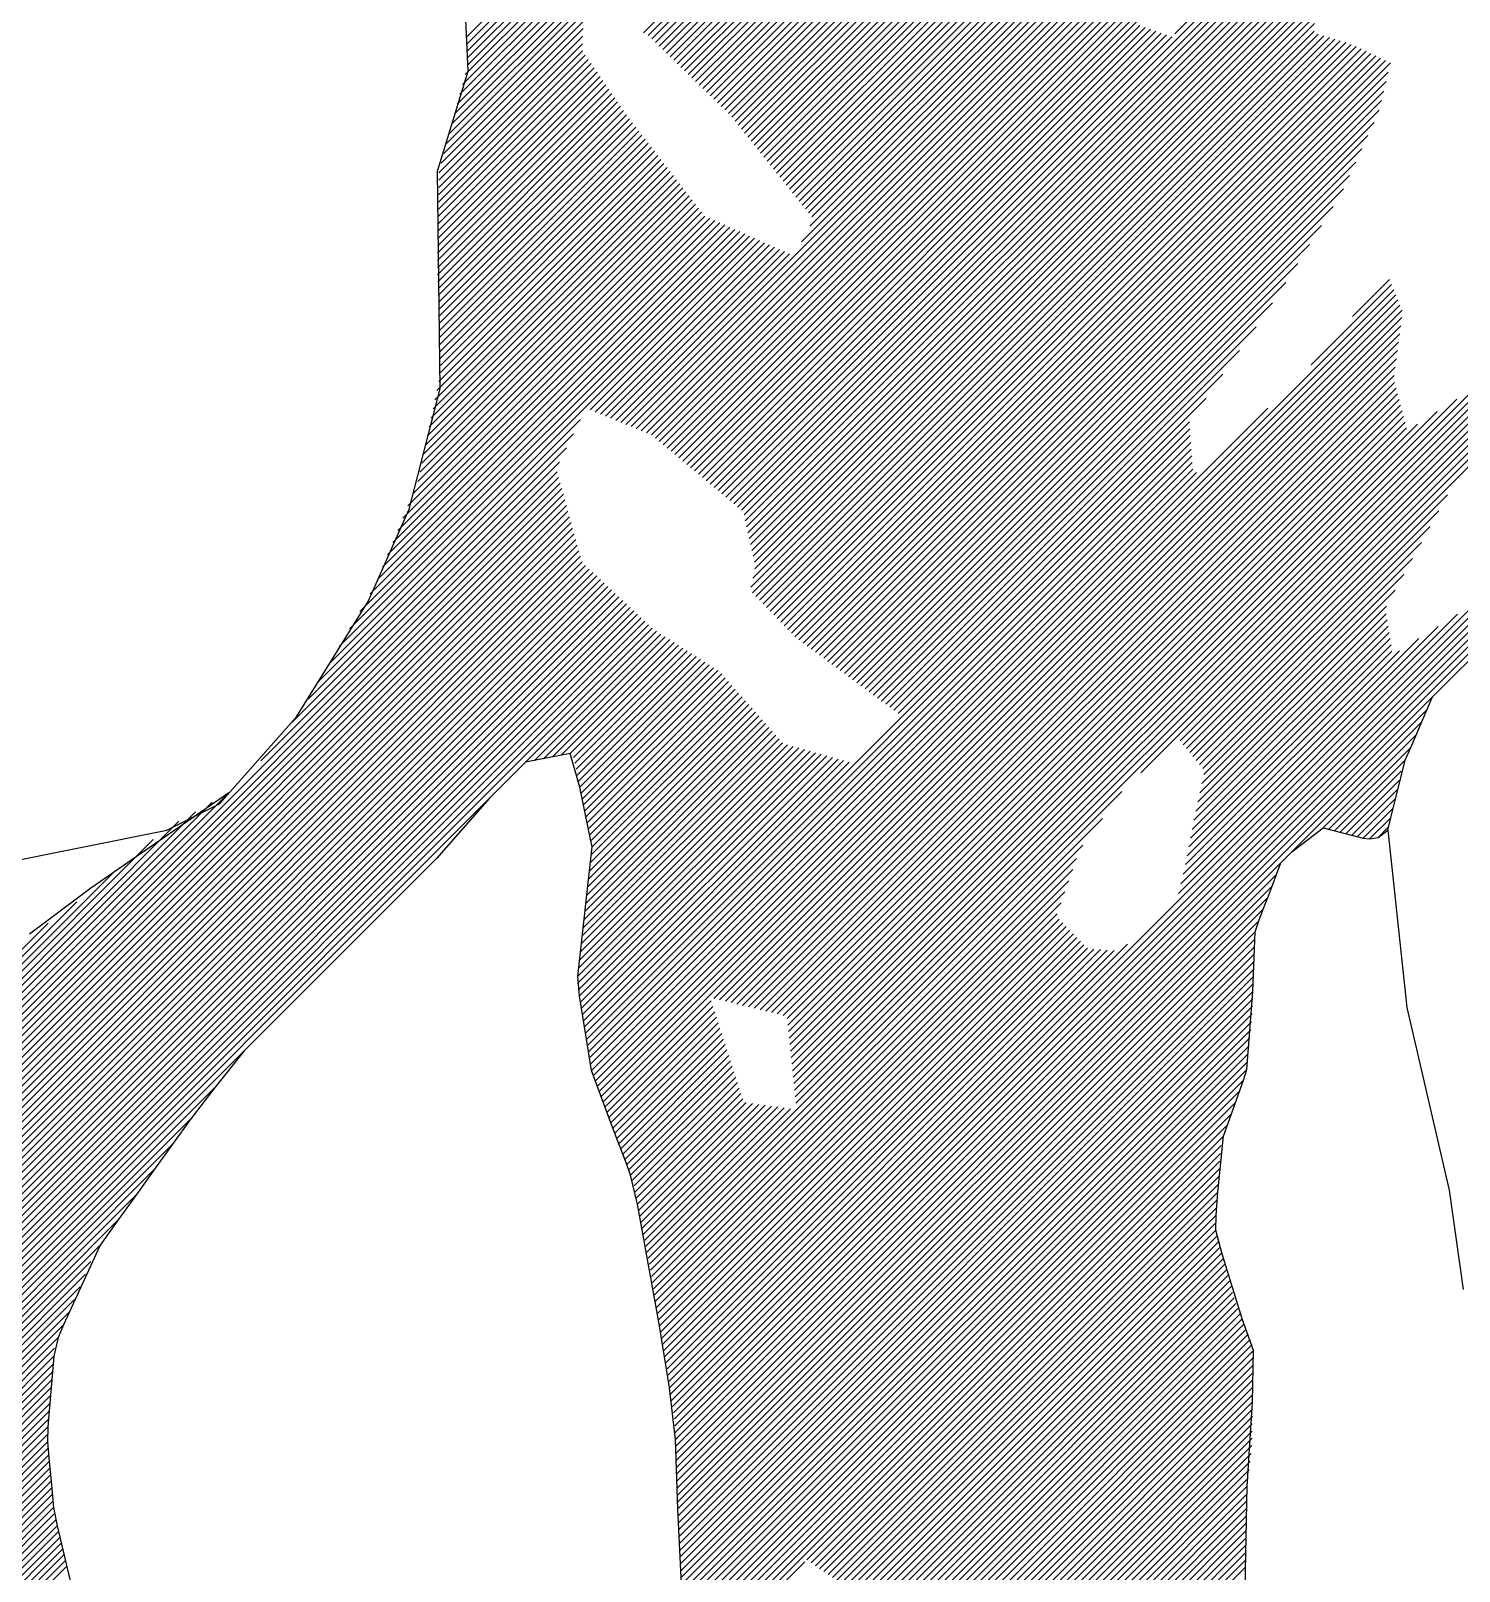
# Model space of a CAD drawing. Header units: inches. Extents: x 0 to 36, y 0 to 24.
# Drawn here: x 9.321 to 9.6907, y 20.5975 to 20.9962 of the extents above; entities that cross this region are included whole.
import ezdxf

# ---------------------------------------------------------------- set-up
doc = ezdxf.new("R2010")
doc.units = ezdxf.units.IN
doc.header["$MEASUREMENT"] = 0
doc.layers.add('CoverSheet', color=7, linetype='CONTINUOUS')

msp = doc.modelspace()

# ---------------------------------------------------------------- linework, layer by layer
at = {"layer": 'CoverSheet'}
for p, q in [((9.43367, 20.99446), (9.75749, 21.31827)), ((9.48737, 20.98858), (9.64804, 21.14926)), ((9.48831, 20.98767), (9.64767, 21.14703)), ((9.48926, 20.98675), (9.64731, 21.1448)), ((9.4902, 20.98583), (9.64694, 21.14257)), ((9.49114, 20.98491), (9.64657, 21.14034)), ((9.49209, 20.984), (9.6462, 21.13811)), ((9.49303, 20.98308), (9.64583, 21.13588)), ((9.49398, 20.98216), (9.64546, 21.13365)), ((9.49492, 20.98124), (9.64509, 21.13142)), ((9.49586, 20.98033), (9.64471, 21.12917)), ((9.49681, 20.97941), (9.64428, 21.12688)), ((9.49775, 20.97849), (9.64384, 21.12458)), ((9.4987, 20.97757), (9.6434, 21.12228)), ((9.49964, 20.97666), (9.64297, 21.11998)), ((9.50058, 20.97574), (9.64253, 21.11768)), ((9.50153, 20.97482), (9.64209, 21.11539)), ((9.50241, 20.97385), (9.64166, 21.11309)), ((9.50324, 20.97281), (9.64122, 21.11079)), ((9.50407, 20.97178), (9.64078, 21.10849)), ((9.5049, 20.97075), (9.64035, 21.10619)), ((9.50573, 20.96971), (9.63991, 21.1039)), ((9.50656, 20.96868), (9.63948, 21.1016)), ((9.50739, 20.96765), (9.63849, 21.09875)), ((9.50822, 20.96661), (9.63731, 21.09571)), ((9.43378, 20.9927), (9.53304, 21.09196)), ((9.43389, 20.99095), (9.53236, 21.08943)), ((9.50904, 20.96558), (9.63612, 21.09266)), ((9.50987, 20.96455), (9.63493, 21.08961)), ((9.43399, 20.98919), (9.53169, 21.08689)), ((9.5107, 20.96352), (9.63374, 21.08656)), ((9.4334, 20.98488), (9.53033, 21.08181)), ((9.43409, 20.98743), (9.53101, 21.08435)), ((9.51153, 20.96248), (9.63255, 21.08351)), ((9.43271, 20.98233), (9.52966, 21.07927)), ((9.51236, 20.96145), (9.63137, 21.08046)), ((9.61711, 20.99546), (9.69921, 21.07756)), ((9.43134, 20.97723), (9.52857, 21.07447)), ((9.43203, 20.97978), (9.52898, 21.07674)), ((9.49986, 20.87635), (9.69918, 21.07567)), ((9.50088, 20.87551), (9.69914, 21.07377)), ((9.51319, 20.96042), (9.63018, 21.07741)), ((9.51402, 20.95938), (9.62899, 21.07436)), ((9.42927, 20.96957), (9.52962, 21.06993)), ((9.42996, 20.97213), (9.52927, 21.07144)), ((9.43065, 20.97468), (9.52892, 21.07295)), ((9.50189, 20.87466), (9.69889, 21.07166)), ((9.5029, 20.87381), (9.69864, 21.06954)), ((9.51484, 20.95835), (9.6278, 21.07131)), ((9.50392, 20.87296), (9.69839, 21.06743)), ((9.51567, 20.95732), (9.6267, 21.06834)), ((9.5165, 20.95629), (9.62602, 21.06581)), ((9.51733, 20.95525), (9.62535, 21.06327)), ((9.51816, 20.95422), (9.62467, 21.06073)), ((9.51899, 20.95319), (9.62399, 21.05819)), ((9.48642, 20.9895), (9.55073, 21.05381)), ((9.51982, 20.95215), (9.62332, 21.05565)), ((9.47954, 20.99565), (9.53414, 21.05025)), ((9.48454, 20.99134), (9.54339, 21.05019)), ((9.48548, 20.99042), (9.54706, 21.052)), ((9.52065, 20.95112), (9.62264, 21.05312)), ((9.52147, 20.95009), (9.62196, 21.05058)), ((9.48076, 20.99501), (9.53449, 21.04874)), ((9.4817, 20.99409), (9.53484, 21.04722)), ((9.48265, 20.99317), (9.53605, 21.04658)), ((9.48359, 20.99225), (9.53972, 21.04838)), ((9.5223, 20.94906), (9.62129, 21.04804)), ((9.51813, 20.72708), (9.83609, 21.04504)), ((9.51831, 20.7254), (9.83669, 21.04378)), ((9.51849, 20.72372), (9.83729, 21.04252)), ((9.52263, 20.94566), (9.61993, 21.04296)), ((9.52313, 20.94802), (9.62061, 21.0455)), ((9.47501, 20.89431), (9.61858, 21.03789)), ((9.51866, 20.72203), (9.83789, 21.04126)), ((9.51884, 20.72035), (9.83849, 21.04)), ((9.51902, 20.71866), (9.83909, 21.03874)), ((9.52043, 20.9416), (9.61926, 21.04043)), ((9.47633, 20.89377), (9.6179, 21.03535)), ((9.48077, 20.67855), (9.8397, 21.03748)), ((9.50493, 20.87211), (9.66861, 21.03579)), ((9.60825, 20.80417), (9.8403, 21.03622)), ((9.61842, 20.81248), (9.8409, 21.03496)), ((9.61926, 20.81145), (9.8415, 21.03369)), ((9.47765, 20.89323), (9.61723, 21.03281)), ((9.47897, 20.89269), (9.61655, 21.03027)), ((9.62009, 20.81043), (9.8421, 21.03243)), ((9.48029, 20.89215), (9.61587, 21.02773)), ((9.48162, 20.89161), (9.6152, 21.0252)), ((9.48263, 20.89077), (9.61452, 21.02266)), ((9.50558, 20.8709), (9.65986, 21.02518)), ((9.48364, 20.88992), (9.61384, 21.02012)), ((9.50591, 20.86937), (9.65797, 21.02143)), ((9.50625, 20.86784), (9.65608, 21.01768)), ((9.48466, 20.88907), (9.61317, 21.01758)), ((9.48567, 20.88822), (9.61249, 21.01504)), ((9.50658, 20.86632), (9.6542, 21.01394)), ((9.4342, 20.98577), (9.43287, 21.01362)), ((9.48668, 20.88738), (9.61182, 21.01251)), ((9.4877, 20.88653), (9.61114, 21.00997)), ((9.50691, 20.86479), (9.65408, 21.01195)), ((9.50725, 20.86326), (9.65396, 21.00997)), ((9.48871, 20.88568), (9.61046, 21.00743)), ((9.50758, 20.86174), (9.65384, 21.00799)), ((9.50792, 20.86021), (9.65372, 21.00601)), ((9.42858, 20.96702), (9.46421, 21.00265)), ((9.48973, 20.88483), (9.60979, 21.00489)), ((9.49074, 20.88398), (9.60911, 21.00235)), ((9.50825, 20.85868), (9.6536, 21.00402)), ((9.50836, 20.85693), (9.65347, 21.00204)), ((9.4272, 20.96192), (9.46401, 20.99874)), ((9.42789, 20.96447), (9.46411, 21.00069)), ((9.49175, 20.88314), (9.60843, 20.99982)), ((9.50733, 20.85218), (9.65323, 20.99808)), ((9.50785, 20.85455), (9.65335, 21.00006)), ((9.42658, 20.95758), (9.46382, 20.99482)), ((9.42661, 20.95947), (9.46392, 20.99678)), ((9.49277, 20.88229), (9.60804, 20.99756)), ((9.49378, 20.88144), (9.60942, 20.99708)), ((9.49479, 20.88059), (9.6108, 20.9966)), ((9.49581, 20.87975), (9.61218, 20.99611)), ((9.49682, 20.8789), (9.61356, 20.99563)), ((9.49784, 20.87805), (9.61493, 20.99515)), ((9.49885, 20.8772), (9.61631, 20.99466)), ((9.50775, 20.85073), (9.65311, 20.99609)), ((9.50867, 20.84979), (9.65421, 20.99534)), ((9.50958, 20.84884), (9.65564, 20.9949)), ((9.5105, 20.8479), (9.65706, 20.99446)), ((9.51142, 20.84695), (9.65848, 20.99402)), ((9.42649, 20.9519), (9.4645, 20.98991)), ((9.42652, 20.95379), (9.46374, 20.99101)), ((9.42655, 20.95569), (9.46373, 20.99287)), ((9.51233, 20.84601), (9.6599, 20.99358)), ((9.51325, 20.84506), (9.66133, 20.99314)), ((9.51417, 20.84412), (9.66275, 20.9927)), ((9.51508, 20.84317), (9.66404, 20.99213)), ((9.516, 20.84223), (9.6653, 20.99153)), ((9.51692, 20.84128), (9.66656, 20.99093)), ((9.51783, 20.84034), (9.66782, 20.99033)), ((9.42624, 20.95991), (9.4342, 20.98577)), ((9.4264, 20.94623), (9.46678, 20.98661)), ((9.42643, 20.94812), (9.46602, 20.98771)), ((9.42646, 20.95001), (9.46526, 20.98881)), ((9.51875, 20.83939), (9.66908, 20.98972)), ((9.51977, 20.83856), (9.67034, 20.98912)), ((9.52084, 20.83776), (9.6716, 20.98852)), ((9.52191, 20.83697), (9.67286, 20.98792)), ((9.42628, 20.93867), (9.46982, 20.98221)), ((9.42631, 20.94056), (9.46906, 20.98331)), ((9.42634, 20.94245), (9.4683, 20.98441)), ((9.42637, 20.94434), (9.46754, 20.98551)), ((9.52298, 20.83618), (9.67232, 20.98552)), ((9.52405, 20.83539), (9.67173, 20.98307)), ((9.42622, 20.93489), (9.47134, 20.98001)), ((9.42625, 20.93678), (9.47058, 20.98111)), ((9.42628, 20.93308), (9.4721, 20.9789)), ((9.42633, 20.93127), (9.47287, 20.9778)), ((9.52512, 20.8346), (9.67113, 20.98061)), ((9.52619, 20.83381), (9.67054, 20.97815)), ((9.42639, 20.92946), (9.47363, 20.9767)), ((9.42644, 20.92766), (9.47439, 20.9756)), ((9.4265, 20.92585), (9.47515, 20.9745)), ((9.52726, 20.83301), (9.66994, 20.9757)), ((9.42655, 20.92405), (9.47591, 20.97341)), ((9.42661, 20.92224), (9.47673, 20.97236)), ((9.42666, 20.92043), (9.47754, 20.97131)), ((9.42672, 20.91863), (9.47835, 20.97026)), ((9.52833, 20.83222), (9.66862, 20.97251)), ((9.42677, 20.91682), (9.47916, 20.96921)), ((9.42683, 20.91501), (9.47998, 20.96816)), ((9.42689, 20.91321), (9.48079, 20.96711)), ((9.42694, 20.9114), (9.4816, 20.96606)), ((9.5294, 20.83143), (9.66704, 20.96907)), ((9.42607, 20.90308), (9.48485, 20.96187)), ((9.42655, 20.90543), (9.48404, 20.96292)), ((9.427, 20.9096), (9.48242, 20.96502)), ((9.42704, 20.90778), (9.48323, 20.96397)), ((9.53047, 20.83064), (9.66546, 20.96563)), ((9.53154, 20.82985), (9.66388, 20.96219)), ((9.42461, 20.89604), (9.48729, 20.95872)), ((9.42509, 20.89838), (9.48648, 20.95977)), ((9.42558, 20.90073), (9.48567, 20.96082)), ((9.4269, 20.90355), (9.42624, 20.95991)), ((9.53261, 20.82905), (9.66231, 20.95875)), ((9.42266, 20.88664), (9.49054, 20.95453)), ((9.42314, 20.88899), (9.48973, 20.95558)), ((9.42363, 20.89134), (9.48892, 20.95662)), ((9.42412, 20.89369), (9.4881, 20.95767)), ((9.53368, 20.82826), (9.66073, 20.95531)), ((9.41986, 20.8764), (9.49379, 20.95033)), ((9.42117, 20.87957), (9.49298, 20.95138)), ((9.42168, 20.88194), (9.49217, 20.95243)), ((9.42217, 20.88429), (9.49136, 20.95348)), ((9.53475, 20.82747), (9.65804, 20.95076)), ((9.41204, 20.85741), (9.50059, 20.94596)), ((9.41334, 20.86057), (9.49931, 20.94654)), ((9.41465, 20.86374), (9.49802, 20.94711)), ((9.41595, 20.8669), (9.49673, 20.94769)), ((9.41726, 20.87007), (9.49545, 20.94826)), ((9.41856, 20.87324), (9.49461, 20.94928)), ((9.3981, 20.8323), (9.50831, 20.94251)), ((9.40079, 20.83685), (9.50703, 20.94309)), ((9.40347, 20.84139), (9.50574, 20.94366)), ((9.40615, 20.84594), (9.50445, 20.94424)), ((9.40884, 20.85048), (9.50317, 20.94481)), ((9.41073, 20.85424), (9.50188, 20.94539)), ((9.46575, 20.89809), (9.5096, 20.94194)), ((9.53582, 20.82668), (9.65499, 20.94585)), ((9.46707, 20.89755), (9.51088, 20.94136)), ((9.4684, 20.89701), (9.51217, 20.94079)), ((9.46972, 20.89647), (9.51346, 20.94021)), ((9.47104, 20.89593), (9.51474, 20.93964)), ((9.47236, 20.89539), (9.51603, 20.93906)), ((9.47368, 20.89485), (9.51732, 20.93848)), ((9.53689, 20.82589), (9.65193, 20.94093)), ((9.53796, 20.8251), (9.64888, 20.93602)), ((9.53903, 20.8243), (9.64583, 20.9311)), ((9.65237, 20.90972), (9.67317, 20.93052)), ((9.66305, 20.92226), (9.67262, 20.93184)), ((9.46753, 20.72302), (9.67371, 20.9292)), ((9.46804, 20.72167), (9.67425, 20.92788)), ((9.46855, 20.72032), (9.67479, 20.92656)), ((9.46906, 20.71897), (9.67533, 20.92524)), ((9.49775, 20.74579), (9.67587, 20.92392)), ((9.49924, 20.74543), (9.67586, 20.92204)), ((9.5401, 20.82351), (9.64238, 20.9258)), ((9.50074, 20.74506), (9.67557, 20.91989)), ((9.54117, 20.82272), (9.63808, 20.91963)), ((9.50223, 20.74469), (9.67528, 20.91774)), ((9.50373, 20.74432), (9.67499, 20.91559)), ((9.50522, 20.74396), (9.6747, 20.91343)), ((9.50672, 20.74359), (9.67441, 20.91128)), ((9.54224, 20.82193), (9.63378, 20.91347)), ((9.50821, 20.74322), (9.67412, 20.90913)), ((9.50971, 20.74286), (9.67383, 20.90698)), ((9.54331, 20.82114), (9.62949, 20.90731)), ((9.41894, 20.87239), (9.4269, 20.90355)), ((9.5112, 20.74249), (9.67393, 20.90522)), ((9.5127, 20.74212), (9.67432, 20.90375)), ((9.51419, 20.74176), (9.67471, 20.90228)), ((9.46702, 20.72437), (9.64118, 20.89853)), ((9.51568, 20.74139), (9.6751, 20.90081)), ((9.51672, 20.74056), (9.67549, 20.89933)), ((9.51796, 20.72877), (9.69007, 20.90088)), ((9.54438, 20.82034), (9.62519, 20.90115)), ((9.39542, 20.82776), (9.46325, 20.89559)), ((9.5169, 20.73888), (9.67588, 20.89786)), ((9.51707, 20.73719), (9.67627, 20.89639)), ((9.51725, 20.73551), (9.67666, 20.89492)), ((9.5176, 20.73214), (9.67987, 20.8944)), ((9.51778, 20.73045), (9.68497, 20.89764)), ((9.54545, 20.81955), (9.62089, 20.89499)), ((9.39274, 20.82321), (9.46144, 20.89192)), ((9.46455, 20.73679), (9.62092, 20.89316)), ((9.46481, 20.73519), (9.62105, 20.89143)), ((9.51743, 20.73382), (9.67705, 20.89344)), ((9.38856, 20.81717), (9.45963, 20.88825)), ((9.46506, 20.73358), (9.62118, 20.8897)), ((9.46532, 20.73198), (9.62131, 20.88797)), ((9.46557, 20.73037), (9.62144, 20.88624)), ((9.38048, 20.80723), (9.45782, 20.88458)), ((9.46583, 20.72877), (9.62157, 20.8845)), ((9.46609, 20.72716), (9.6217, 20.88277)), ((9.24484, 20.66973), (9.45719, 20.88208)), ((9.24557, 20.6686), (9.4576, 20.88063)), ((9.24631, 20.66747), (9.458, 20.87917)), ((9.4665, 20.72572), (9.62267, 20.88189)), ((9.48787, 20.62981), (9.73767, 20.87961)), ((9.24704, 20.66635), (9.4584, 20.87771)), ((9.24778, 20.66522), (9.45881, 20.87625)), ((9.24851, 20.66409), (9.45921, 20.87479)), ((9.48781, 20.6316), (9.73156, 20.87536)), ((9.62093, 20.8094), (9.68764, 20.87611)), ((9.24924, 20.66297), (9.45961, 20.87333)), ((9.24998, 20.66184), (9.46001, 20.87187)), ((9.25071, 20.66071), (9.46042, 20.87042)), ((9.40832, 20.84852), (9.41894, 20.87239)), ((9.48774, 20.6334), (9.72534, 20.871)), ((9.62177, 20.80838), (9.68538, 20.872)), ((9.25145, 20.65959), (9.46082, 20.86896)), ((9.25218, 20.65846), (9.46122, 20.8675)), ((9.48767, 20.63519), (9.71912, 20.86664)), ((9.6226, 20.80735), (9.68313, 20.86788)), ((9.25292, 20.65733), (9.46163, 20.86604)), ((9.25365, 20.65621), (9.46203, 20.86458)), ((9.25439, 20.65508), (9.46243, 20.86312)), ((9.48756, 20.63694), (9.7129, 20.86228)), ((9.62344, 20.80633), (9.68087, 20.86376)), ((9.25507, 20.6539), (9.46284, 20.86166)), ((9.25562, 20.65259), (9.46324, 20.86021)), ((9.25617, 20.65128), (9.46364, 20.85875)), ((9.62428, 20.8053), (9.67862, 20.85965)), ((9.25672, 20.64997), (9.46457, 20.85782)), ((9.25727, 20.64865), (9.46553, 20.85691)), ((9.25782, 20.64734), (9.46649, 20.85601)), ((9.25837, 20.64603), (9.46745, 20.85511)), ((9.25892, 20.64472), (9.46841, 20.85421)), ((9.4873, 20.63854), (9.70536, 20.8566)), ((9.62459, 20.80376), (9.67636, 20.85553)), ((9.25947, 20.64341), (9.46937, 20.85331)), ((9.26002, 20.6421), (9.47033, 20.8524)), ((9.26057, 20.64078), (9.47129, 20.8515)), ((9.26112, 20.63947), (9.47225, 20.8506)), ((9.48705, 20.64015), (9.69782, 20.85092)), ((9.62408, 20.80138), (9.67411, 20.85141)), ((9.26167, 20.63816), (9.47321, 20.8497)), ((9.26222, 20.63685), (9.47417, 20.8488)), ((9.26277, 20.63554), (9.47513, 20.84789)), ((9.26332, 20.63423), (9.47609, 20.84699)), ((9.38973, 20.81868), (9.40832, 20.84852)), ((9.62356, 20.79901), (9.67185, 20.8473)), ((9.68374, 20.82382), (9.70648, 20.84655)), ((9.26387, 20.63291), (9.47705, 20.84609)), ((9.26442, 20.6316), (9.47801, 20.84519)), ((9.26497, 20.63029), (9.47897, 20.84429)), ((9.26552, 20.62898), (9.47992, 20.84338)), ((9.26607, 20.62767), (9.48088, 20.84248)), ((9.61798, 20.77295), (9.69027, 20.84524)), ((9.62254, 20.79426), (9.67201, 20.84373)), ((9.62305, 20.79663), (9.67176, 20.84534)), ((9.26645, 20.62618), (9.48184, 20.84158)), ((9.44902, 20.80689), (9.48294, 20.84081)), ((9.45133, 20.80735), (9.48407, 20.84008)), ((9.45365, 20.8078), (9.4852, 20.83936)), ((9.45596, 20.80825), (9.48634, 20.83863)), ((9.61862, 20.77545), (9.68524, 20.84207)), ((9.61926, 20.77794), (9.68024, 20.83893)), ((9.62112, 20.78726), (9.67276, 20.8389)), ((9.62154, 20.78953), (9.67251, 20.84051)), ((9.62202, 20.79188), (9.67226, 20.84212)), ((9.45828, 20.80871), (9.48747, 20.8379)), ((9.46059, 20.80916), (9.48861, 20.83718)), ((9.46147, 20.80817), (9.48974, 20.83645)), ((9.46179, 20.80663), (9.49088, 20.83572)), ((9.46211, 20.80509), (9.49201, 20.83499)), ((9.46243, 20.80355), (9.49315, 20.83427)), ((9.61987, 20.78042), (9.67523, 20.83578)), ((9.62029, 20.7827), (9.67327, 20.83568)), ((9.62071, 20.78498), (9.67302, 20.83729)), ((9.46275, 20.80201), (9.49428, 20.83354)), ((9.46307, 20.80047), (9.49542, 20.83281)), ((9.46339, 20.79893), (9.49655, 20.83209)), ((9.46371, 20.79738), (9.49769, 20.83136)), ((9.46403, 20.79584), (9.49882, 20.83063)), ((9.46435, 20.7943), (9.49982, 20.82977)), ((9.46467, 20.79276), (9.50069, 20.82878)), ((9.46499, 20.79122), (9.50156, 20.82779)), ((9.46531, 20.78968), (9.50243, 20.8268)), ((9.46563, 20.78814), (9.5033, 20.82581)), ((9.46595, 20.7866), (9.50417, 20.82482)), ((9.46602, 20.78294), (9.50592, 20.82284)), ((9.46625, 20.78503), (9.50505, 20.82383)), ((9.48794, 20.62801), (9.68374, 20.82382)), ((9.67812, 20.81075), (9.68374, 20.82382)), ((9.36982, 20.79613), (9.38973, 20.81868)), ((9.46509, 20.77456), (9.50941, 20.81888)), ((9.46532, 20.77666), (9.50853, 20.81987)), ((9.46555, 20.77875), (9.50766, 20.82086)), ((9.46578, 20.78084), (9.50679, 20.82185)), ((9.48801, 20.62622), (9.68234, 20.82055)), ((9.46416, 20.76619), (9.51289, 20.81492)), ((9.46439, 20.76828), (9.51202, 20.81591)), ((9.46462, 20.77037), (9.51115, 20.8169)), ((9.46486, 20.77247), (9.51028, 20.81789)), ((9.64736, 20.78371), (9.68093, 20.81728)), ((9.46277, 20.75362), (9.51975, 20.81061)), ((9.463, 20.75572), (9.5183, 20.81102)), ((9.46323, 20.75781), (9.51685, 20.81143)), ((9.46346, 20.75991), (9.51551, 20.81195)), ((9.46369, 20.762), (9.51464, 20.81294)), ((9.46393, 20.76409), (9.51377, 20.81393)), ((9.65545, 20.78994), (9.67953, 20.81402)), ((9.65693, 20.78956), (9.67812, 20.81075)), ((9.67672, 20.80748), (9.67812, 20.81075)), ((9.44902, 20.80689), (9.43971, 20.79759)), ((9.46059, 20.80916), (9.44902, 20.80689)), ((9.46307, 20.80047), (9.46059, 20.80916)), ((9.4625, 20.74964), (9.52265, 20.80979)), ((9.46253, 20.75153), (9.5212, 20.8102)), ((9.46276, 20.74803), (9.5241, 20.80938)), ((9.46301, 20.74643), (9.52555, 20.80897)), ((9.46327, 20.74482), (9.527, 20.80856)), ((9.46353, 20.74322), (9.52845, 20.80814)), ((9.46378, 20.74161), (9.52991, 20.80773)), ((9.46404, 20.74), (9.53136, 20.80732)), ((9.46429, 20.7384), (9.53281, 20.80691)), ((9.65841, 20.78918), (9.67672, 20.80748)), ((9.67295, 20.79255), (9.67672, 20.80748)), ((9.65989, 20.78879), (9.67566, 20.80457)), ((9.2441, 20.67085), (9.37227, 20.79902)), ((9.37227, 20.79902), (9.33656, 20.77435)), ((9.46595, 20.7866), (9.46307, 20.80047)), ((9.48107, 20.67699), (9.60338, 20.7993)), ((9.66137, 20.78841), (9.67512, 20.80216)), ((9.66285, 20.78803), (9.67458, 20.79976)), ((9.24337, 20.67198), (9.36794, 20.79655)), ((9.2668, 20.62468), (9.43971, 20.79759)), ((9.35623, 20.78935), (9.36982, 20.79613)), ((9.43971, 20.79759), (9.42595, 20.78197)), ((9.66433, 20.78765), (9.67404, 20.79736)), ((9.66581, 20.78727), (9.6735, 20.79495)), ((9.24109, 20.67343), (9.35928, 20.79162)), ((9.2423, 20.67277), (9.36361, 20.79408)), ((9.48137, 20.67543), (9.59832, 20.79238)), ((9.66749, 20.78708), (9.67295, 20.79255)), ((9.67222, 20.78932), (9.67295, 20.79255)), ((9.23988, 20.67408), (9.35269, 20.78689)), ((9.2843, 20.7749), (9.35623, 20.78935)), ((9.46625, 20.78503), (9.46595, 20.7866)), ((9.64736, 20.78371), (9.65545, 20.78994)), ((9.65545, 20.78994), (9.66581, 20.78727)), ((9.66581, 20.78727), (9.66749, 20.78708)), ((9.66749, 20.78708), (9.66968, 20.78742)), ((9.66968, 20.78742), (9.67241, 20.79015)), ((9.66968, 20.78742), (9.67222, 20.78932)), ((9.67222, 20.78932), (9.67713, 20.74343)), ((9.46253, 20.75153), (9.46625, 20.78503)), ((9.48166, 20.67385), (9.59327, 20.78547)), ((9.64454, 20.78089), (9.64736, 20.78371)), ((9.23867, 20.67474), (9.34278, 20.77884)), ((9.41067, 20.76669), (9.42595, 20.78197)), ((9.42595, 20.78197), (9.41067, 20.76669)), ((9.48191, 20.67225), (9.59165, 20.78198)), ((9.48217, 20.67064), (9.59064, 20.77911)), ((9.48807, 20.62442), (9.64454, 20.78089)), ((9.64339, 20.77788), (9.64454, 20.78089)), ((9.48243, 20.66904), (9.58963, 20.77625)), ((9.48814, 20.62263), (9.64339, 20.77788)), ((9.48821, 20.62083), (9.64224, 20.77487)), ((9.6411, 20.77186), (9.64224, 20.77487)), ((9.64224, 20.77487), (9.64339, 20.77788)), ((9.23747, 20.67539), (9.33287, 20.77079)), ((9.33656, 20.77435), (9.32063, 20.76241)), ((9.48268, 20.66743), (9.58863, 20.77338)), ((9.48294, 20.66583), (9.58762, 20.77051)), ((9.48827, 20.61904), (9.6411, 20.77186)), ((9.63995, 20.76885), (9.6411, 20.77186)), ((9.41067, 20.76669), (9.37618, 20.73219)), ((9.4832, 20.66422), (9.58662, 20.76765)), ((9.48834, 20.61724), (9.63995, 20.76885)), ((9.6388, 20.76584), (9.63995, 20.76885)), ((9.23626, 20.67605), (9.32546, 20.76524)), ((9.48345, 20.66262), (9.58714, 20.76631)), ((9.48371, 20.66101), (9.58806, 20.76536)), ((9.48397, 20.65941), (9.58898, 20.76442)), ((9.48422, 20.6578), (9.58989, 20.76347)), ((9.48448, 20.6562), (9.59081, 20.76253)), ((9.48841, 20.61545), (9.6388, 20.76584)), ((9.48847, 20.61365), (9.63784, 20.76302)), ((9.6373, 20.74759), (9.63784, 20.76302)), ((9.63784, 20.76302), (9.6388, 20.76584)), ((9.48474, 20.65459), (9.59172, 20.76158)), ((9.48499, 20.65299), (9.59264, 20.76064)), ((9.48525, 20.65138), (9.59356, 20.75969)), ((9.48551, 20.64978), (9.59447, 20.75875)), ((9.48576, 20.64817), (9.59611, 20.75852)), ((9.48679, 20.64175), (9.60486, 20.75983)), ((9.48854, 20.61186), (9.63777, 20.76109)), ((9.48862, 20.61008), (9.63771, 20.75916)), ((9.48602, 20.64657), (9.59786, 20.75841)), ((9.48628, 20.64496), (9.5996, 20.75829)), ((9.48653, 20.64336), (9.60134, 20.75817)), ((9.48869, 20.60829), (9.63764, 20.75724)), ((9.48877, 20.6065), (9.63757, 20.75531)), ((9.46301, 20.74643), (9.46253, 20.75153)), ((9.48885, 20.60472), (9.63751, 20.75338)), ((9.48892, 20.60293), (9.63744, 20.75145)), ((9.489, 20.60115), (9.63737, 20.74952)), ((9.48907, 20.59936), (9.6373, 20.74759)), ((9.63567, 20.72735), (9.6373, 20.74759)), ((9.46506, 20.73358), (9.46301, 20.74643)), ((9.46957, 20.71762), (9.49709, 20.74513)), ((9.47009, 20.71627), (9.49754, 20.74372)), ((9.48915, 20.59757), (9.63724, 20.74566)), ((9.48922, 20.59579), (9.63717, 20.74374)), ((9.67713, 20.74343), (9.68808, 20.69618)), ((9.4706, 20.71492), (9.49799, 20.74231)), ((9.47111, 20.71357), (9.49845, 20.7409)), ((9.47162, 20.71222), (9.4989, 20.73949)), ((9.4893, 20.594), (9.6371, 20.74181)), ((9.48937, 20.59221), (9.6369, 20.73974)), ((9.47213, 20.71087), (9.49935, 20.73809)), ((9.47265, 20.70952), (9.4998, 20.73668)), ((9.47316, 20.70817), (9.50026, 20.73527)), ((9.48955, 20.59053), (9.6367, 20.73768)), ((9.48985, 20.58897), (9.63649, 20.73561)), ((9.26716, 20.62317), (9.37618, 20.73219)), ((9.37618, 20.73219), (9.36869, 20.72284)), ((9.46609, 20.72716), (9.46506, 20.73358)), ((9.47367, 20.70682), (9.50071, 20.73386)), ((9.47418, 20.70547), (9.50116, 20.73245)), ((9.47469, 20.70412), (9.50161, 20.73104)), ((9.49016, 20.58742), (9.63629, 20.73354)), ((9.49046, 20.58586), (9.63608, 20.73148)), ((9.47162, 20.71222), (9.46609, 20.72716)), ((9.4752, 20.70277), (9.50207, 20.72963)), ((9.47572, 20.70142), (9.50252, 20.72822)), ((9.47623, 20.70007), (9.50297, 20.72681)), ((9.49077, 20.5843), (9.63588, 20.72941)), ((9.49107, 20.58274), (9.63567, 20.72735)), ((9.63484, 20.72465), (9.63567, 20.72735)), ((9.26752, 20.62167), (9.36869, 20.72284)), ((9.36869, 20.72284), (9.36236, 20.71465)), ((9.47674, 20.69872), (9.50342, 20.72541)), ((9.47713, 20.69725), (9.50388, 20.724)), ((9.49137, 20.58119), (9.63484, 20.72465)), ((9.63172, 20.71595), (9.63484, 20.72465)), ((9.47743, 20.69569), (9.50433, 20.72259)), ((9.47774, 20.69413), (9.50478, 20.72118)), ((9.47804, 20.69257), (9.50523, 20.71977)), ((9.47834, 20.69102), (9.50614, 20.71881)), ((9.49168, 20.57963), (9.6338, 20.72175)), ((9.49198, 20.57807), (9.63276, 20.71885)), ((9.47864, 20.68946), (9.50778, 20.71859)), ((9.47895, 20.6879), (9.50941, 20.71836)), ((9.47925, 20.68634), (9.51105, 20.71814)), ((9.47955, 20.68478), (9.51269, 20.71791)), ((9.47986, 20.68322), (9.51432, 20.71769)), ((9.48016, 20.68166), (9.51596, 20.71747)), ((9.48046, 20.68011), (9.5176, 20.71724)), ((9.49229, 20.57651), (9.63172, 20.71595)), ((9.62964, 20.71014), (9.63172, 20.71595)), ((9.26787, 20.62016), (9.36236, 20.71465)), ((9.36236, 20.71465), (9.35767, 20.7081)), ((9.4752, 20.70277), (9.47162, 20.71222)), ((9.49259, 20.57495), (9.63068, 20.71304)), ((9.26823, 20.61866), (9.35767, 20.7081)), ((9.35767, 20.7081), (9.35299, 20.70156)), ((9.49289, 20.5734), (9.62964, 20.71014)), ((9.52185, 20.60049), (9.62904, 20.70768)), ((9.62819, 20.69566), (9.62964, 20.71014)), ((9.47623, 20.70007), (9.4752, 20.70277)), ((9.52294, 20.59972), (9.6289, 20.70568)), ((9.52404, 20.59896), (9.62876, 20.70368)), ((9.26859, 20.61715), (9.35299, 20.70156)), ((9.35299, 20.70156), (9.34831, 20.69501)), ((9.47804, 20.69257), (9.47623, 20.70007)), ((9.52514, 20.59819), (9.62862, 20.70167)), ((9.52623, 20.59743), (9.62847, 20.69967)), ((9.26894, 20.61565), (9.34831, 20.69501)), ((9.34831, 20.69501), (9.34363, 20.68847)), ((9.52733, 20.59667), (9.62833, 20.69766)), ((9.52843, 20.5959), (9.62819, 20.69566)), ((9.62776, 20.68965), (9.62819, 20.69566)), ((9.68808, 20.69618), (9.69173, 20.67046)), ((9.48371, 20.66101), (9.47804, 20.69257)), ((9.52953, 20.59514), (9.62804, 20.69366)), ((9.53062, 20.59437), (9.6279, 20.69165)), ((9.2693, 20.61414), (9.34363, 20.68847)), ((9.34363, 20.68847), (9.33894, 20.68193)), ((9.53172, 20.59361), (9.62776, 20.68965)), ((9.53282, 20.59284), (9.62762, 20.68764)), ((9.62765, 20.68581), (9.62776, 20.68965)), ((9.53391, 20.59208), (9.62765, 20.68581)), ((9.53501, 20.59131), (9.62804, 20.68435)), ((9.53611, 20.59055), (9.62844, 20.68288)), ((9.62844, 20.68288), (9.62765, 20.68581)), ((9.62924, 20.67996), (9.62844, 20.68288)), ((9.26966, 20.61264), (9.33894, 20.68193)), ((9.33894, 20.68193), (9.32947, 20.66129)), ((9.5372, 20.58978), (9.62884, 20.68142)), ((9.5383, 20.58902), (9.62924, 20.67996)), ((9.63447, 20.66285), (9.62924, 20.67996)), ((9.27001, 20.61113), (9.33655, 20.67767)), ((9.53936, 20.58821), (9.62964, 20.67849)), ((9.54022, 20.58722), (9.63003, 20.67703)), ((9.54109, 20.58623), (9.63043, 20.67557)), ((9.27037, 20.60963), (9.33514, 20.6744)), ((9.27073, 20.60812), (9.33372, 20.67112)), ((9.54196, 20.58523), (9.63083, 20.6741)), ((9.54283, 20.58424), (9.63123, 20.67264)), ((9.5437, 20.58325), (9.63163, 20.67118)), ((9.27108, 20.60662), (9.3323, 20.66784)), ((9.54457, 20.58225), (9.63203, 20.66971)), ((9.54543, 20.58126), (9.63242, 20.66825)), ((9.5463, 20.58027), (9.63289, 20.66685)), ((9.27144, 20.60511), (9.33089, 20.66456)), ((9.54717, 20.57927), (9.63341, 20.66552)), ((9.54804, 20.57828), (9.63394, 20.66418)), ((9.54891, 20.57729), (9.63447, 20.66285)), ((9.63741, 20.65462), (9.63447, 20.66285)), ((9.2718, 20.60361), (9.32947, 20.66129)), ((9.32947, 20.66129), (9.32806, 20.65801)), ((9.48628, 20.64496), (9.48371, 20.66101)), ((9.54977, 20.57629), (9.635, 20.66152)), ((9.55064, 20.5753), (9.63553, 20.66018)), ((9.27215, 20.6021), (9.32806, 20.65801)), ((9.27251, 20.6006), (9.32714, 20.65523)), ((9.32806, 20.65801), (9.32696, 20.65319)), ((9.55151, 20.57431), (9.63605, 20.65885)), ((9.55238, 20.57331), (9.63658, 20.65751)), ((9.55325, 20.57232), (9.63711, 20.65618)), ((9.27286, 20.59909), (9.32696, 20.65319)), ((9.27322, 20.59759), (9.32679, 20.65116)), ((9.32696, 20.65319), (9.32661, 20.64912)), ((9.55411, 20.57132), (9.63741, 20.65462)), ((9.55498, 20.57033), (9.63738, 20.65273)), ((9.63721, 20.64138), (9.63741, 20.65462)), ((9.27355, 20.59606), (9.32661, 20.64912)), ((9.27367, 20.59432), (9.32644, 20.64708)), ((9.32661, 20.64912), (9.32539, 20.63487)), ((9.55585, 20.56934), (9.63735, 20.65084)), ((9.55672, 20.56834), (9.63732, 20.64895)), ((9.55759, 20.56735), (9.63729, 20.64706)), ((9.27379, 20.59257), (9.32627, 20.64505)), ((9.27391, 20.59083), (9.32609, 20.64301)), ((9.48781, 20.6316), (9.48628, 20.64496)), ((9.55846, 20.56636), (9.63726, 20.64517)), ((9.55932, 20.56536), (9.63723, 20.64328)), ((9.27403, 20.58909), (9.32592, 20.64098)), ((9.27415, 20.58735), (9.32574, 20.63894)), ((9.56019, 20.56437), (9.63721, 20.64138)), ((9.56106, 20.56338), (9.63718, 20.63949)), ((9.63582, 20.61953), (9.63721, 20.64138)), ((9.27427, 20.58561), (9.32557, 20.6369)), ((9.56164, 20.56024), (9.63712, 20.63571)), ((9.56165, 20.5621), (9.63715, 20.6376)), ((9.27439, 20.58386), (9.32539, 20.63487)), ((9.27451, 20.58212), (9.32522, 20.63283)), ((9.27463, 20.58038), (9.3253, 20.63106)), ((9.32539, 20.63487), (9.3253, 20.63106)), ((9.3253, 20.63106), (9.32577, 20.62594)), ((9.48847, 20.61365), (9.48781, 20.6316)), ((9.56163, 20.5565), (9.63706, 20.63193)), ((9.56164, 20.55837), (9.63709, 20.63382)), ((9.27475, 20.57864), (9.32546, 20.62935)), ((9.27487, 20.57689), (9.32561, 20.62764)), ((9.56162, 20.55277), (9.63687, 20.62802)), ((9.56163, 20.55464), (9.63703, 20.63004)), ((9.27499, 20.57515), (9.32577, 20.62594)), ((9.27511, 20.57341), (9.32592, 20.62423)), ((9.32577, 20.62594), (9.32623, 20.62081)), ((9.56162, 20.55091), (9.63661, 20.62589)), ((9.56162, 20.54904), (9.63635, 20.62377)), ((9.27522, 20.57167), (9.32608, 20.62252)), ((9.27534, 20.56993), (9.32623, 20.62081)), ((9.27546, 20.56818), (9.32639, 20.61911)), ((9.32623, 20.62081), (9.32685, 20.61399)), ((9.56161, 20.54718), (9.63609, 20.62165)), ((9.56161, 20.54531), (9.63582, 20.61953)), ((9.63512, 20.58717), (9.63582, 20.61953)), ((9.27558, 20.56644), (9.32654, 20.6174)), ((9.2757, 20.5647), (9.3267, 20.61569)), ((9.5616, 20.54344), (9.63559, 20.61743)), ((9.5616, 20.54158), (9.63556, 20.61554)), ((9.27582, 20.56296), (9.32685, 20.61399)), ((9.27594, 20.56122), (9.32707, 20.61235)), ((9.32685, 20.61399), (9.32777, 20.60932)), ((9.48955, 20.59053), (9.48847, 20.61365)), ((9.56159, 20.53785), (9.6355, 20.61176)), ((9.5616, 20.53971), (9.63553, 20.61365)), ((9.13685, 20.41654), (9.32812, 20.60781)), ((9.27606, 20.55947), (9.32742, 20.61083)), ((9.27618, 20.55773), (9.32777, 20.60932)), ((9.32777, 20.60932), (9.33385, 20.58375)), ((9.56158, 20.53412), (9.63544, 20.60797)), ((9.56159, 20.53598), (9.63547, 20.60986)), ((9.13846, 20.41629), (9.32846, 20.60629)), ((9.14006, 20.41603), (9.32881, 20.60478)), ((9.14167, 20.41577), (9.32916, 20.60326)), ((9.52317, 20.49198), (9.63538, 20.60419)), ((9.56158, 20.53225), (9.63541, 20.60608)), ((9.14328, 20.41552), (9.32951, 20.60175)), ((9.14489, 20.41527), (9.32985, 20.60024)), ((9.4932, 20.57184), (9.52128, 20.59993)), ((9.52388, 20.49083), (9.63535, 20.6023)), ((9.52458, 20.48967), (9.63532, 20.60041)), ((9.14651, 20.41503), (9.3302, 20.59872)), ((9.52528, 20.48851), (9.63529, 20.59852))]:
    msp.add_line(p, q, dxfattribs=at)
for radius, start, end in [(1.24972, 247.51338, 247.36281), (0.97402, 251.32273, 251.1453)]:
    msp.add_arc((9.29312, 21.37801), radius, start, end, dxfattribs=at)

doc.saveas('drawing.dxf')
